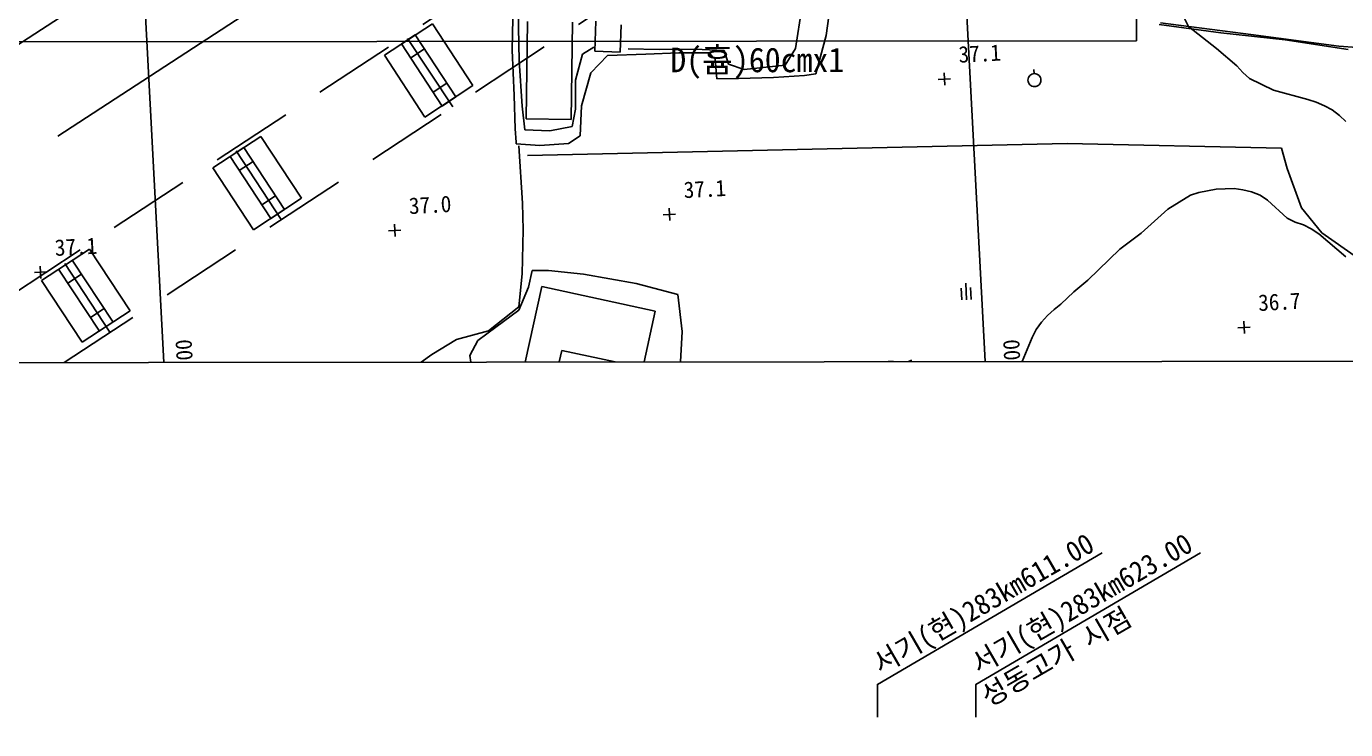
# Model space of a CAD drawing. Header units: millimetres. Extents: x 14054 to 14850, y 1103 to 1807.
# Drawn here: x 14450.9 to 14611.8, y 1363.4 to 1449.1 of the extents above; entities that cross this region are included whole.
import ezdxf
from ezdxf.enums import TextEntityAlignment as Align
from ezdxf.xclip import XClip

# ---------------------------------------------------------------- set-up
doc = ezdxf.new("R2010")
doc.units = ezdxf.units.MM
doc.header["$LTSCALE"] = 10
doc.header["$MEASUREMENT"] = 0
doc.header["$XCLIPFRAME"] = 2
doc.linetypes.add('DASHEDX2', pattern=[1.5, 1, -0.5])
doc.layers.add('TX-PAPR', color=2, linetype='Continuous', plot=False)
for name, color, linetype in [('TZ-BASE', 253, 'Continuous'), ('TZ-LEAL', 1, 'Continuous'), ('TZ-LEAT', 3, 'Continuous')]:
    doc.layers.add(name, color=color, linetype=linetype)
doc.styles.get("Standard").update_dxf_attribs({"font": 'GulimChe.ttf'})

# ---------------------------------------------------------------- blocks, each defined once
blk = doc.blocks.new('JD-FJFJJ5GH')
at = {"layer": 'TZ-BASE', "linetype": 'DASHEDX2'}
for p, q in [((87.53, -214.53), (619.88, 135.31)), ((106.47, -214.53), (638.81, 135.31)), ((364.1, -33.45), (358.25, -37.29)), ((364.1, -33.45), (369.04, -40.97)), ((362, -34.8), (360.33, -35.9)), ((366.57, -43.59), (360.86, -34.9)), ((362, -34.8), (366.97, -42.37)), ((360.33, -35.9), (365.29, -43.47)), ((361.45, -37.61), (363.12, -36.52)), ((358.25, -37.29), (363.19, -44.82)), ((369.04, -40.97), (363.19, -44.82)), ((364.2, -41.79), (365.87, -40.7)), ((366.97, -42.37), (365.29, -43.47)), ((343.2, -47.17), (337.35, -51.02)), ((343.2, -47.17), (348.14, -54.7)), ((341.1, -48.53), (339.43, -49.62)), ((339.43, -49.62), (344.4, -57.19)), ((345.67, -57.31), (339.97, -48.62)), ((341.1, -48.53), (346.07, -56.09)), ((337.35, -51.02), (342.29, -58.54)), ((340.55, -51.34), (342.23, -50.24)), ((343.3, -55.52), (344.97, -54.42)), ((348.14, -54.7), (342.29, -58.54)), ((346.07, -56.09), (344.4, -57.19)), ((322.31, -60.9), (316.46, -64.74)), ((322.31, -60.9), (327.25, -68.42)), ((324.78, -71.03), (319.07, -62.34)), ((320.2, -62.25), (325.17, -69.81)), ((318.53, -63.35), (323.5, -70.91)), ((319.66, -65.06), (321.33, -63.96)), ((316.46, -64.74), (321.4, -72.26)), ((327.25, -68.42), (321.4, -72.26)), ((322.4, -69.24), (324.07, -68.14))]:
    blk.add_line(p, q, dxfattribs=at)
at = {"layer": 'TZ-BASE'}
for p, q in [((320.21, 135.32), (338.79, -214.54)), ((420.35, 135.32), (438.93, -214.54)), ((412.1, -34.87, 36.98), (412.79, -29.92, 36.98)), ((373.93, -30.85, 36.98), (373.84, -36.65, 36.98)), ((374.68, -37.98, 38.96), (374.54, -31.85, 38.96)), ((409.14, -31.5, 38.69), (408.35, -36.45, 38.69)), ((375.54, -45.04, 40.6), (375.69, -33.16, 40.6)), ((381.19, -33.24, 40.6), (381.03, -45.11, 40.6)), ((383.88, -36.79, 40.63), (384.03, -33.15, 40.63)), ((387.11, -33.57, 40.63), (386.97, -36.92, 40.63)), ((452.71, -33.53, 36.98), (460.21, -34.54, 36.98)), ((463.87, -34.75, 38.17), (452.84, -33.34, 38.17)), ((455.8, -32.81, 37), (456.26, -33.78, 37)), ((410.85, -39.56, 36.98), (412.1, -34.87, 36.98)), ((456.26, -33.78, 37), (459.7, -36.47, 37)), ((460.21, -34.54, 36.98), (468.06, -35.39, 36.98)), ((474.58, -36.18, 38.17), (463.87, -34.75, 38.17)), ((373.84, -36.65, 36.98), (374.05, -42.17, 36.98)), ((383.79, -36.31, 38.96), (382.38, -37.16, 38.96)), ((386.97, -36.92, 40.63), (383.88, -36.79, 40.63)), ((391.74, -36.58, 38.69), (387.95, -36.52, 38.69)), ((396.1, -36.56, 38.69), (391.74, -36.58, 38.69)), ((399.68, -36.7, 38.69), (396.1, -36.56, 38.69)), ((400.19, -38.38, 38.69), (399.68, -36.7, 38.69)), ((408.35, -36.45, 38.69), (407.1, -38.5, 38.69)), ((459.7, -36.47, 37), (462.17, -38.58, 37)), ((468.06, -35.39, 36.98), (475.72, -36.57, 36.98)), ((481.77, -36.71, 38.17), (474.58, -36.18, 38.17)), ((375.03, -43.5, 38.96), (374.68, -37.98, 38.96)), ((382.38, -37.16, 38.96), (381.53, -40.33, 38.96)), ((383.4, -39.41, 36.98), (385.43, -37.3, 36.98)), ((385.43, -37.3, 36.98), (390.1, -37.16, 36.98)), ((390.1, -37.16, 36.98), (394.16, -37.01, 36.98)), ((394.16, -37.01, 36.98), (397.84, -37.01, 36.98)), ((397.84, -37.01, 36.98), (398.58, -37.78, 36.98)), ((398.58, -37.78, 36.98), (398.78, -40.16, 36.98)), ((402.09, -39.03, 38.69), (400.19, -38.38, 38.69)), ((407.1, -38.5, 38.69), (402.09, -39.03, 38.69)), ((462.17, -38.58, 37), (462.91, -39.39, 37)), ((382.28, -43.46, 36.98), (383.4, -39.41, 36.98)), ((398.78, -40.16, 36.98), (401.42, -40.12, 36.98)), ((401.42, -40.12, 36.98), (405.7, -40, 36.98)), ((405.7, -40, 36.98), (409.47, -39.77, 36.98)), ((409.47, -39.77, 36.98), (410.85, -39.56, 36.98)), ((425.76, -40.22, 37.1), (427.26, -40.14, 37.1)), ((426.51, -40.18, 37.1), (425.76, -40.22, 37.1)), ((426.55, -40.93, 37.1), (426.47, -39.44, 37.1)), ((426.47, -39.44, 37.1), (426.51, -40.18, 37.1)), ((437.45, -39.54, 37.92), (437.4, -39.02, 37.92)), ((462.91, -39.39, 37), (463.71, -40.12, 37)), ((463.71, -40.12, 37), (466.63, -41.53, 37)), ((381.53, -40.33, 38.96), (381.56, -43.86, 38.96)), ((466.63, -41.53, 37), (470.82, -42.66, 37)), ((374.05, -42.17, 36.98), (374.19, -46.27, 36.98)), ((470.82, -42.66, 37), (471.85, -43.02, 37)), ((471.85, -43.02, 37), (472.84, -43.45, 37)), ((375.38, -46.37, 38.96), (375.03, -43.5, 38.96)), ((381.56, -43.86, 38.96), (381.14, -45.97, 38.96)), ((382.11, -47.11, 36.98), (382.28, -43.46, 36.98)), ((472.84, -43.45, 37), (473.8, -43.95, 37)), ((473.8, -43.95, 37), (474.67, -44.61, 37)), ((474.67, -44.61, 37), (475.47, -45.34, 37)), ((374.19, -46.27, 36.98), (374.3, -47.87, 36.98)), ((378.42, -46.48, 38.96), (375.38, -46.37, 38.96)), ((381.03, -45.11, 40.6), (375.54, -45.04, 40.6)), ((381.14, -45.97, 38.96), (378.42, -46.48, 38.96)), ((374.3, -47.87, 36.98), (374.32, -48.09, 36.98)), ((374.32, -48.09, 36.98), (377.19, -48.28, 36.98)), ((375.7, -49.49, 37.43), (441.46, -48.04, 37.43)), ((377.19, -48.28, 36.98), (380.67, -48.04, 36.98)), ((380.67, -48.04, 36.98), (382.11, -47.11, 36.98)), ((441.46, -48.04, 37.43), (467.59, -48.61, 37.43)), ((374.62, -48.32, 37.05), (375.07, -55.32, 37.05)), ((467.59, -48.61, 37.43), (468.3, -51.09, 37.43)), ((468.3, -51.09, 37.43), (470.06, -55.87, 37.43)), ((456.52, -54.35, 37), (453.74, -56.04, 37)), ((457.53, -53.99, 37), (456.52, -54.35, 37)), ((459.65, -53.59, 37), (457.53, -53.99, 37)), ((461.82, -53.51, 37), (459.65, -53.59, 37)), ((462.91, -53.69, 37), (461.82, -53.51, 37)), ((463.96, -53.93, 37), (462.91, -53.69, 37)), ((464.99, -54.33, 37), (463.96, -53.93, 37)), ((465.89, -54.94, 37), (464.99, -54.33, 37)), ((375.07, -55.32, 37.05), (375.16, -58.57, 37.05)), ((393.04, -57.43, 37.07), (392.96, -55.93, 37.07)), ((392.96, -55.93, 37.07), (393, -56.68, 37.07)), ((453.74, -56.04, 37), (450.52, -58.98, 37)), ((468.29, -57.13, 37), (465.89, -54.94, 37)), ((470.06, -55.87, 37.43), (472.53, -58.91, 37.43)), ((359.55, -59.38, 37), (359.47, -57.88, 37)), ((359.47, -57.88, 37), (359.51, -58.63, 37)), ((392.25, -56.72, 37.07), (393.75, -56.64, 37.07)), ((393, -56.68, 37.07), (392.25, -56.72, 37.07)), ((469.26, -57.64, 37), (468.29, -57.13, 37)), ((470.28, -57.96, 37), (469.26, -57.64, 37)), ((358.76, -58.67, 37), (360.26, -58.59, 37)), ((359.51, -58.63, 37), (358.76, -58.67, 37)), ((375.16, -58.57, 37.05), (375.03, -63.9, 37.05)), ((450.52, -58.98, 37), (447.9, -60.92, 37)), ((471.24, -58.43, 37), (470.28, -57.96, 37)), ((472.14, -59.04, 37), (471.24, -58.43, 37)), ((475.45, -61.85, 37), (472.14, -59.04, 37)), ((472.53, -58.91, 37.43), (476.89, -61.96, 37.43)), ((447.9, -60.92, 37), (443.99, -64.69, 37)), ((315.59, -63.76, 37.1), (317.09, -63.68, 37.1)), ((316.34, -63.72, 37.1), (315.59, -63.76, 37.1)), ((316.38, -64.47, 37.1), (316.3, -62.97, 37.1)), ((316.3, -62.97, 37.1), (316.34, -63.72, 37.1)), ((375.03, -63.9, 37.05), (374.63, -67.93, 37.05)), ((376.25, -63.5, 36.98), (375.82, -65.53, 36.98)), ((378.25, -63.5, 36.98), (376.25, -63.5, 36.98)), ((382.5, -63.95, 36.98), (378.25, -63.5, 36.98)), ((388.94, -65.08, 36.98), (382.5, -63.95, 36.98)), ((375.82, -65.53, 36.98), (374.62, -68.33, 36.98)), ((375.25, -75.47, 41.11), (377.43, -65.45, 41.11)), ((377.43, -65.45, 41.11), (391.27, -68.45, 41.11)), ((394, -66.44, 36.98), (388.94, -65.08, 36.98)), ((428.56, -65.65, 37.92), (428.64, -67.1, 37.92)), ((429.12, -65.06, 37.92), (429.22, -67.07, 37.92)), ((429.79, -67.06, 37.92), (429.71, -65.59, 37.92)), ((443.99, -64.69, 37), (442.3, -66.1, 37)), ((699.42, -66.35), (0.09, -103.48)), ((394.53, -70.94, 36.98), (394, -66.44, 36.98)), ((442.3, -66.1, 37), (440.72, -67.6, 37)), ((374.63, -67.93, 37.05), (370.94, -70.87, 37.05)), ((374.62, -68.33, 36.98), (371.84, -70.42, 36.98)), ((391.27, -68.45, 41.11), (389.76, -75.39, 41.11)), ((439.07, -69, 37), (438.34, -69.81, 37)), ((439.88, -68.27, 37), (439.07, -69, 37)), ((440.72, -67.6, 37), (439.88, -68.27, 37)), ((371.84, -70.42, 36.98), (369.63, -72.04, 36.98)), ((437.72, -70.71, 37), (437.22, -71.67, 37)), ((438.34, -69.81, 37), (437.72, -70.71, 37)), ((462.29, -70.48, 36.71), (463.79, -70.4, 36.71)), ((463.04, -70.44, 36.71), (462.29, -70.48, 36.71)), ((463.08, -71.19, 36.71), (463, -69.69, 36.71)), ((463, -69.69, 36.71), (463.04, -70.44, 36.71)), ((367.05, -71.93, 37.05), (364.03, -73.75, 37.05)), ((370.94, -70.87, 37.05), (367.05, -71.93, 37.05)), ((369.63, -72.04, 36.98), (368.65, -73.86, 36.98)), ((394.15, -78.72, 36.98), (394.53, -70.94, 36.98)), ((437.22, -71.67, 37), (435.96, -74.69, 37)), ((364.03, -73.75, 37.05), (360.73, -76.09, 37.05)), ((368.65, -73.86, 36.98), (368.91, -75.55, 36.98)), ((379.86, -73.24, 41.11), (379.19, -76.33, 41.11)), ((389.76, -75.39, 41.11), (379.86, -73.24, 41.11))]:
    blk.add_line(p, q, dxfattribs=at)
at = {"layer": 'TZ-BASE', "ltscale": 10}
for p, q in [((449.95, -35.54), (449.92, -9.54)), ((306.52, -35.67), (449.95, -35.54))]:
    blk.add_line(p, q, dxfattribs=at)
at = {"layer": 'TZ-BASE', "linetype": 'DASHEDX2', "ltscale": 3}
for p, q in [((332.39, -23.78), (38.73, -214.53)), ((343.6, -30.79), (60.73, -214.53))]:
    blk.add_line(p, q, dxfattribs=at)
at = {"layer": 'TZ-BASE'}
blk.add_circle((437.49, -40.31, 37.92), 0.791, dxfattribs=at)
blk.add_text('D(흄)60cmx1 ', height=3, rotation=0.0518, dxfattribs=at).set_placement((404.67, -38.03), align=Align.MIDDLE)
for s, p in [('37.1', (428.29, -38.2, 36.8)), ('37.1', (394.78, -54.7, 36.8)), ('37.0', (361.29, -56.64, 36.8)), ('37.1', (318.12, -61.74, 36.8)), ('36.7', (464.82, -68.45, 36.8)), ('37.1', (418, -76.55, 36.8))]:
    blk.add_text(s, height=2, rotation=3.0398, dxfattribs=at).set_placement(p)
for s, p in [('E 174,300', (334.73, -71.85)), ('E 174,400', (435.62, -71.85))]:
    blk.add_text(s, height=2, rotation=93.0398, dxfattribs=at).set_placement(p, align=Align.RIGHT)

msp = doc.modelspace()

# ---------------------------------------------------------------- linework, layer by layer
at = {"layer": 'TX-PAPR'}
msp.add_lwpolyline([(14136.27, 1558.37), (14836.27, 1558.83), (14836.4, 1408.48), (14136.4, 1407.79)], close=True, dxfattribs=at)
at = {"layer": 'TZ-LEAL'}
for points in [[(14582.07, 1384.9), (14554.68, 1368.87), (14554.68, 1364.87)], [(14594.07, 1384.9), (14566.68, 1368.87), (14566.68, 1364.87)]]:
    msp.add_lwpolyline(points, dxfattribs=at)

# ---------------------------------------------------------------- block references
at = {"layer": 'TZ-BASE'}
ref = msp.add_blockref('JD-FJFJJ5GH', (14136.33, 1482.82), dxfattribs=at)
XClip(ref).set_block_clipping_path([(-0.066596506, 75.552333856), (699.9332760443, 76.0054342471), (700.0658011148, -74.3414656525), (0.0661392381, -75.0335730194)])

# ---------------------------------------------------------------- texts
at = {"layer": 'TZ-LEAT'}
for s, p in [('서기(현)283km611.00', (14568.18, 1377.66)), ('서기(현)283km623.00', (14580.18, 1377.66))]:
    msp.add_text(s, height=2.5, rotation=30, dxfattribs=at).set_placement(p, align=Align.CENTER)
msp.add_text('성동고가 시점', height=2.5, rotation=30, dxfattribs=at).set_placement((14568.23, 1366.07))

doc.saveas('drawing.dxf')
